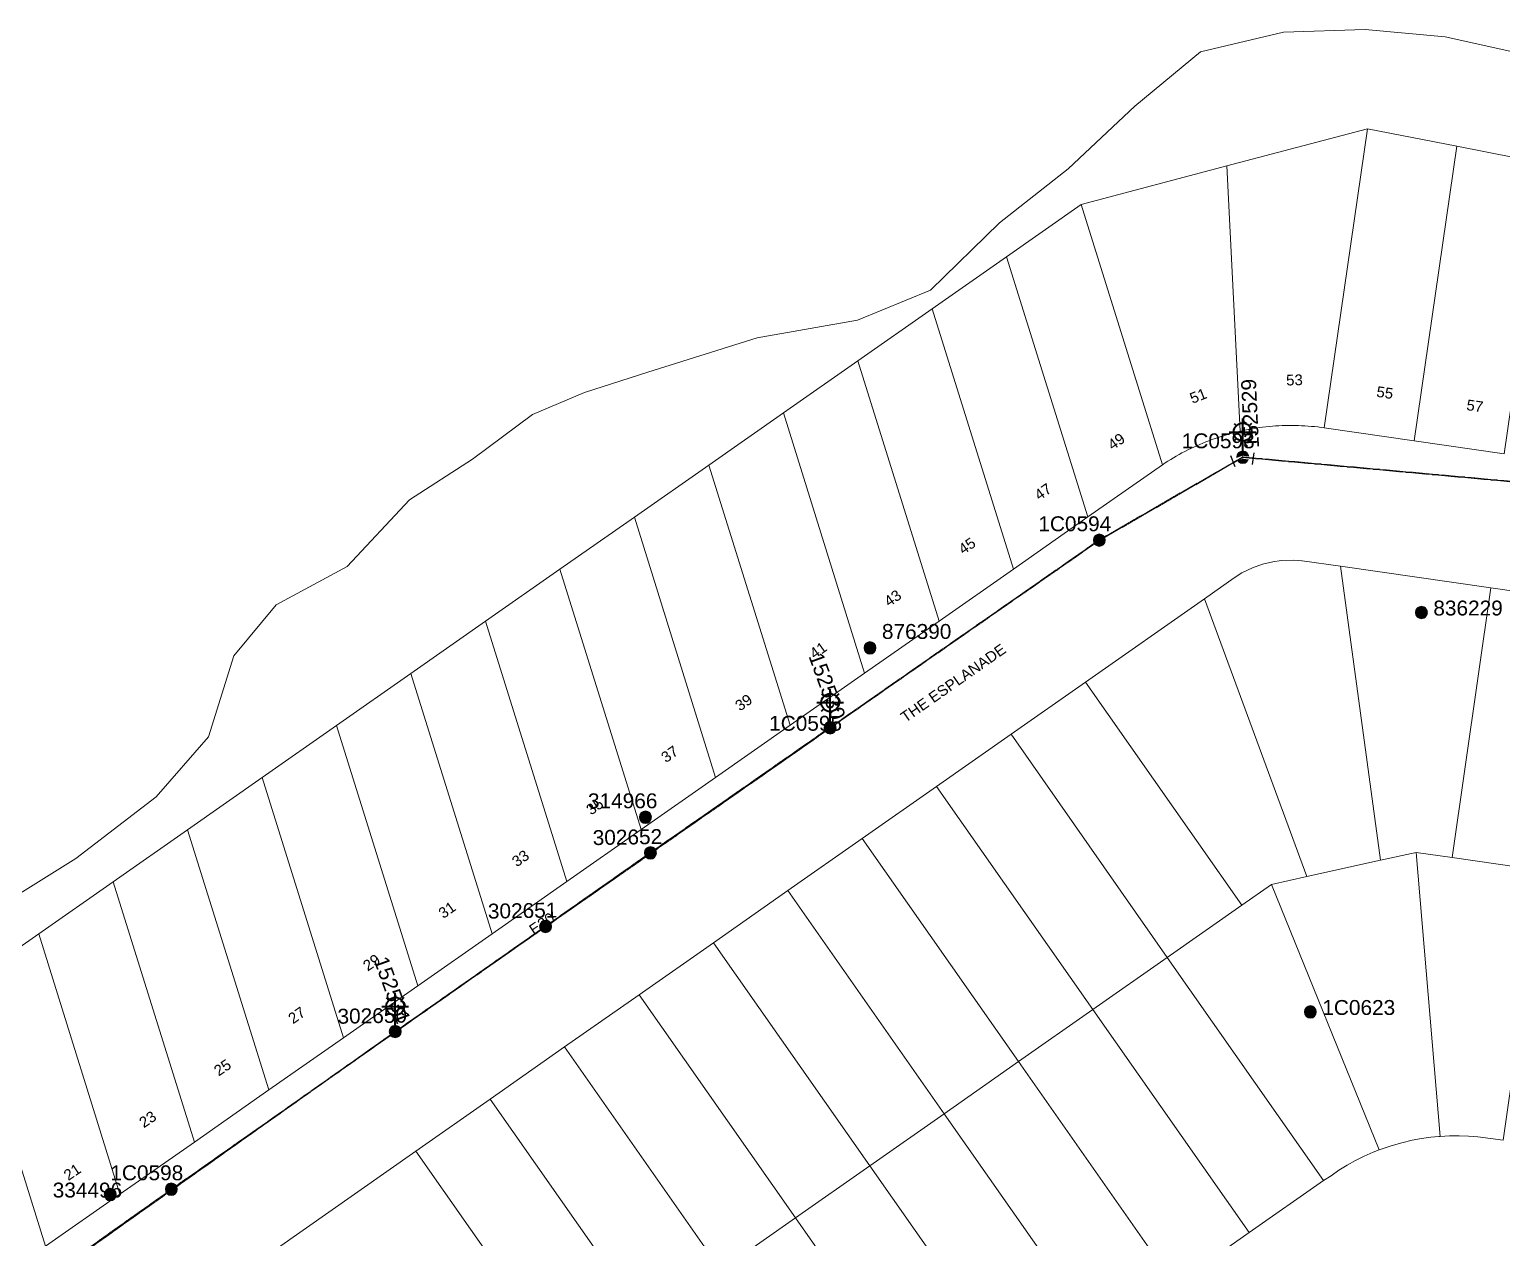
# Model space of a CAD drawing. Header units: metres. Extents: x 299834 to 302538, y 6172833 to 6174390.
# Drawn here: x 300618 to 300865.1, y 6173783.4 to 6173986.2 of the extents above; entities that cross this region are included whole.
import ezdxf
from ezdxf.enums import TextEntityAlignment as Align

# ---------------------------------------------------------------- set-up
doc = ezdxf.new("R2010")
doc.units = ezdxf.units.M
doc.linetypes.add('Cable Exist OH', pattern=[1, 1, 0])
doc.layers.get('0').update_dxf_attribs({"color": 6})
doc.layers.add('Cadastre Land Parcels_SP_EXT', color=9, linetype='Continuous', lineweight=5)
doc.layers.add('Cadastre Roads_SP_EXT', color=9, linetype='Continuous', lineweight=5)
for name, color, linetype in [('Equip_SP_SL_EXT', 7, 'Continuous'), ('Mains_HV_EXT', 7, 'Continuous'), ('Mains_LV_EXT', 7, 'Continuous'), ('Mains_SL_EXT', 7, 'Continuous'), ('SupportsOH_SP_TR_HV_LV_SL_EXT', 7, 'Continuous')]:
    doc.layers.add(name, color=color, linetype=linetype)
doc.styles.add('iecARIAL', font='arial.ttf', dxfattribs={"height": 2})
doc.styles.add('POLE_LABEL', font='arial.ttf')
doc.styles.get("Standard").update_dxf_attribs({"font": 'arial.ttf'})

# ---------------------------------------------------------------- blocks, each defined once
blk = doc.blocks.new('SL_LANTERN_EXT')
at = {"lineweight": 40}
for p, q in [((-1.46, 5.68), (-1.06, 5.28)), ((0, 1.97), (0, 6.47)), ((1.46, 5.68), (1.06, 5.28)), ((-2.25, 4.22), (2.25, 4.22)), ((-1.46, 2.76), (-1.06, 3.16)), ((0, 0), (0, 2.72)), ((1.46, 2.76), (1.06, 3.16))]:
    blk.add_line(p, q, dxfattribs=at)
blk.add_circle((0, 4.22), 1.5, dxfattribs=at)
at = {"style": 'iecARIAL', "flags": 8}
blk.add_attdef('ASSET_NUM', (1.5, 1.5), '', height=2.5, dxfattribs=at)
for tag, p, height, flags in [('OPERATING_VOLTAGE', (0.98, -1.65), 0.2, 9), ('ORIENTATION', (0.98, -1.85), 0.2, 9), ('OWNED_BY', (0.98, -2.05), 0.2, 9), ('STATE', (0.98, -2.25), 0.2, 9), ('CONSTRUCTED_VOLTAGE', (0.98, -0.65), 0.2, 9), ('CONTROL_TYPE', (0.98, -0.85), 0.2, 9), ('LANTERN_PURPOSE', (0.98, -1.05), 0.2, 9), ('LANTERN_TYPE', (0.98, -1.25), 0.2, 9), ('NO_PHASES', (0.98, -1.45), 0.2, 9), ('USAGE', (0.98, -2.45), 0.2, 9), ('CEXIST', (0.98, -2.65), 0.2, 9), ('LNUMBER', (2.18, -3.25), 2.5, 8), ('CNEW', (0.98, -2.85), 0.2, 9), ('CNUMBER', (0.98, -3.05), 0.2, 9), ('CREMOVE', (0.98, -3.25), 0.2, 9), ('CREPLACE', (0.98, -3.45), 0.2, 9), ('LKINGHEIGHT', (0.98, -3.65), 0.2, 9), ('LBRACKET', (0.98, -3.85), 0.2, 9), ('LBRACKETVOCAB', (0.98, -4.05), 0.2, 9), ('LCATEGORY', (0.98, -4.25), 0.2, 9), ('LCHARGE1', (0.98, -4.45), 0.2, 9), ('LCHARGE1PERCENT', (0.98, -4.65), 0.2, 9), ('LCHARGE2', (0.98, -4.85), 0.2, 9), ('LCHARGE2PERCENT', (0.98, -5.05), 0.2, 9), ('LCHARGE3', (0.98, -5.25), 0.2, 9), ('LCHARGE3PERCENT', (0.98, -5.45), 0.2, 9), ('LEXIST', (0.98, -5.65), 0.2, 9), ('LLAMP', (0.98, -5.85), 0.2, 9), ('LLAMPVOCAB', (0.98, -6.05), 0.2, 9), ('LMAST', (0.98, -6.25), 0.2, 9), ('LMASTVOCAB', (0.98, -6.45), 0.2, 9), ('LNEW', (0.98, -6.65), 0.2, 9), ('LANTNUMBER', (0.98, -6.85), 0.2, 9), ('LOUTREACH', (0.98, -7.25), 0.2, 9), ('LOUTREACHVOCAB', (0.98, -7.45), 0.2, 9), ('STREETNAME', (0.98, -9.25), 0.2, 9), ('SUBURB', (0.98, -9.45), 0.2, 1), ('LRATECODE', (0.98, -7.65), 0.2, 9), ('LREMOVE', (0.98, -7.85), 0.2, 9), ('LREPLACE', (0.98, -8.05), 0.2, 9), ('LTYPE', (0.98, -8.25), 0.2, 9), ('LTYPEVOCAB', (0.98, -8.45), 0.2, 9), ('LEGEND', (0.98, -8.65), 0.2, 9), ('LOCATION', (0.98, -8.85), 0.2, 9), ('NOTES', (0.98, -9.05), 0.2, 9)]:
    blk.add_attdef(tag, p, '', height=height, dxfattribs=dict(flags=flags))
blk = doc.blocks.new('POLE_EXT')
blk.add_hatch(color=256).paths.add_polyline_path([(-1, 0, 1), (1, 0, 1)])
blk.add_lwpolyline([(-1, 0, 1), (1, 0, 1)], format="xyb", close=True)
for tag, height, flags, p in [('pNumber', 2.5, 8, (-17.84, 2.07)), ('OWNED_BY', 0.2, 9, (1.35, -0.4)), ('SPECIAL_USE', 0.2, 9, (1.35, -0.8)), ('STATE', 0.2, 9, (1.35, -1)), ('cLV', 0.2, 9, (1.35, -1.4)), ('hDepth', 0.2, 9, (1.35, -1.6)), ('hDia', 0.2, 9, (1.35, -1.8)), ('cHV', 0.2, 9, (1.35, -2)), ('PARENT', 0.2, 9, (1.35, -0.6)), ('USAGE', 0.2, 9, (1.35, -1.2)), ('LBRACKET', 0.2, 9, (1.35, -2.2)), ('LExisting', 0.2, 9, (1.35, -2.4)), ('cLinedev', 0.2, 9, (1.35, -3.4)), ('pExisting', 0.2, 9, (1.35, -3.8)), ('pFooting', 0.2, 9, (1.35, -4.4)), ('pNew', 0.2, 9, (1.35, -4.6)), ('pRelocate', 0.2, 9, (1.35, -5)), ('LANTNUMBER', 0.2, 9, (1.35, -2.6)), ('LOther', 0.2, 9, (1.35, -2.8)), ('LRemove', 0.2, 9, (1.35, -3)), ('LEGEND', 0.2, 9, (1.35, -3.2)), ('LOCATION', 0.2, 9, (1.35, -3.6)), ('PFNUMBER', 0.2, 9, (1.35, -4)), ('NEWPFNUMBER', 0.2, 9, (1.35, -4.2)), ('pRemove', 0.2, 9, (1.35, -5.2)), ('pReplace', 0.2, 9, (1.35, -5.4)), ('pStay', 0.2, 9, (1.35, -5.6)), ('pType', 0.2, 9, (1.35, -5.8)), ('cspan', 0.2, 9, (1.35, -6)), ('STREETNAME', 0.2, 9, (1.35, -6.2)), ('SUBURB', 0.2, 9, (1.35, -6.4)), ('OPERATED_BY', 0.2, 9, (1.36, -7.01)), ('NOTES', 0.2, 9, (1.35, -6.6)), ('MAINTAINED_BY', 0.2, 9, (1.36, -6.81))]:
    blk.add_attdef(tag, text='', height=height, dxfattribs=dict(flags=flags)).set_placement(p, align=Align.MIDDLE_LEFT)
at = {"style": 'POLE_LABEL'}
for tag, height, flags, p in [('ASSET_NUM', 2.5, 8, (2, 2)), ('STRUCTURE_PLANT_NUMBER', 0.2, 9, (1.35, 0.03)), ('STREET_CODE', 0.2, 9, (1.35, -0.2))]:
    blk.add_attdef(tag, text='', height=height, dxfattribs=dict(at, flags=flags)).set_placement(p, align=Align.MIDDLE_LEFT)
at = {"flags": 1}
blk.add_attdef('Z', (1.35, -7.33), '', height=0.2, dxfattribs=at)
blk = doc.blocks.new('End Shackle_EXT')
at = {"flags": 9}
blk.add_attdef('NOTES', text='', height=0.2, dxfattribs=at).set_placement((0, -1.6), align=Align.MIDDLE_LEFT)
blk.add_wipeout([(0, 0.25), (1.81, 0.25), (1.82, -0.25), (0, -0.25)])
blk.add_line((1.81, -1), (1.81, 1))
at = {"flags": 1}
blk.add_attdef('Z', (0, 0), '', height=0.2, dxfattribs=at)
at = {"flags": 9}
for tag, p in [('CONNECTOR_TYPE', (0, 0)), ('CONSTRUCTED_VOLTAGE', (0, -0.2)), ('OPERATING_VOLTAGE', (0, -0.6)), ('ORIENTATION', (0, -0.8)), ('OWNED_BY', (0, -1)), ('STATE', (0, -1.2)), ('NO_PHASES', (0, -0.4)), ('USAGE', (0, -1.4))]:
    blk.add_attdef(tag, text='', height=0.2, dxfattribs=at).set_placement(p, align=Align.MIDDLE_LEFT)

msp = doc.modelspace()

# ---------------------------------------------------------------- linework, layer by layer
at = {"layer": 'Cadastre Land Parcels_SP_EXT', "linetype": 'Continuous'}
for points in [[(300867.35, 6173982.36), (300855.49, 6173985.02), (300842.07, 6173986.25), (300828.38, 6173985.78), (300814.44, 6173982.5), (300803.42, 6173973.38), (300792.24, 6173962.85), (300780.72, 6173953.82), (300769.14, 6173942.49), (300756.94, 6173937.44), (300740.1, 6173934.5), (300721.72, 6173928.74), (300711.08, 6173925.32), (300702.36, 6173921.65), (300692.31, 6173914.15), (300681.74, 6173907.33), (300671.27, 6173896.12), (300659.4, 6173889.69), (300652.27, 6173881.14), (300648.04, 6173867.56), (300639.24, 6173857.48), (300625.75, 6173847.11), (300613.7, 6173839.57)], [(300867.35, 6173982.36), (300855.49, 6173985.02), (300842.07, 6173986.25), (300828.38, 6173985.78), (300814.44, 6173982.5), (300803.42, 6173973.38), (300792.24, 6173962.85), (300780.72, 6173953.82), (300769.14, 6173942.49), (300756.94, 6173937.44), (300740.1, 6173934.5), (300721.72, 6173928.74), (300711.08, 6173925.32), (300702.36, 6173921.65), (300692.31, 6173914.15), (300681.74, 6173907.33), (300671.27, 6173896.12), (300659.4, 6173889.69), (300652.27, 6173881.14), (300648.04, 6173867.56), (300639.24, 6173857.48), (300625.75, 6173847.11), (300613.7, 6173839.57)], [(300607.04, 6173825.74), (300619.53, 6173834.48), (300632.02, 6173843.22), (300644.52, 6173851.96), (300657.02, 6173860.71), (300669.5, 6173869.45), (300681.99, 6173878.18), (300694.49, 6173886.93), (300706.98, 6173895.67), (300719.47, 6173904.4), (300731.97, 6173913.15), (300744.47, 6173921.9), (300756.97, 6173930.64), (300769.45, 6173939.38), (300781.94, 6173948.12), (300794.44, 6173956.86), (300818.91, 6173963.35), (300842.49, 6173969.6), (300857.47, 6173966.65), (300872.45, 6173963.7)], [(300607.04, 6173825.74), (300619.53, 6173834.48), (300632.02, 6173843.22), (300644.52, 6173851.96), (300657.02, 6173860.71), (300669.5, 6173869.45), (300681.99, 6173878.18), (300694.49, 6173886.93), (300706.98, 6173895.67), (300719.47, 6173904.4), (300731.97, 6173913.15), (300744.47, 6173921.9), (300756.97, 6173930.64), (300769.45, 6173939.38), (300781.94, 6173948.12), (300794.44, 6173956.86), (300818.91, 6173963.35), (300842.49, 6173969.6), (300857.47, 6173966.65), (300872.45, 6173963.7)], [(300865.27, 6173799.85), (300861.01, 6173800.42), (300859.42, 6173800.55), (300857.84, 6173800.6), (300856.25, 6173800.59), (300854.66, 6173800.5), (300854.46, 6173800.49), (300853.1, 6173800.35), (300851.55, 6173800.14), (300850, 6173799.85), (300848.22, 6173799.44), (300846.45, 6173798.94), (300844.93, 6173798.43), (300844.47, 6173798.25), (300843.42, 6173797.85), (300841.93, 6173797.2), (300840.48, 6173796.48), (300839.07, 6173795.69), (300837.7, 6173794.83), (300836.37, 6173793.89), (300835.12, 6173793.09), (300822.64, 6173784.35), (300810.16, 6173775.6)], [(300710.7, 6173758.2), (300682.81, 6173798.02), (300682.81, 6173798.02), (300654.15, 6173777.94)]]:
    msp.add_lwpolyline(points, dxfattribs=at)
for points in [[(300842.49, 6173969.6), (300818.91, 6173963.35), (300821.13, 6173918.84), (300821.66, 6173918.96), (300822.2, 6173919.07), (300822.73, 6173919.17), (300823.27, 6173919.26), (300823.81, 6173919.35), (300824.35, 6173919.43), (300824.89, 6173919.5), (300825.43, 6173919.56), (300825.98, 6173919.62), (300826.52, 6173919.67), (300827.07, 6173919.71), (300827.61, 6173919.74), (300828.16, 6173919.77), (300828.7, 6173919.79), (300829.25, 6173919.8), (300829.79, 6173919.8), (300830.34, 6173919.79), (300830.89, 6173919.78), (300831.43, 6173919.76), (300831.98, 6173919.73), (300832.52, 6173919.7), (300833.07, 6173919.65), (300833.61, 6173919.6), (300834.15, 6173919.54), (300834.7, 6173919.48), (300835.24, 6173919.4), (300842.49, 6173969.6)], [(300857.47, 6173966.65), (300842.49, 6173969.6), (300835.24, 6173919.4), (300850.33, 6173917.23), (300857.47, 6173966.65)], [(300872.45, 6173963.7), (300857.47, 6173966.65), (300850.33, 6173917.23), (300865.43, 6173915.05), (300872.45, 6173963.7)], [(300808.53, 6173913.5), (300808.99, 6173913.8), (300809.46, 6173914.09), (300809.93, 6173914.37), (300810.4, 6173914.65), (300810.88, 6173914.92), (300811.36, 6173915.19), (300811.85, 6173915.44), (300812.34, 6173915.69), (300812.83, 6173915.94), (300813.33, 6173916.17), (300813.83, 6173916.4), (300814.34, 6173916.62), (300814.84, 6173916.84), (300815.35, 6173917.04), (300815.86, 6173917.24), (300816.38, 6173917.44), (300816.9, 6173917.62), (300817.42, 6173917.8), (300817.94, 6173917.97), (300818.47, 6173918.14), (300818.99, 6173918.29), (300819.52, 6173918.44), (300820.06, 6173918.58), (300820.59, 6173918.71), (300821.13, 6173918.84), (300818.91, 6173963.35), (300794.44, 6173956.86), (300808.07, 6173913.2), (300808.53, 6173913.5)], [(300808.07, 6173913.2), (300794.44, 6173956.86), (300781.94, 6173948.12), (300795.57, 6173904.45), (300808.07, 6173913.2)], [(300795.57, 6173904.45), (300781.94, 6173948.12), (300769.45, 6173939.38), (300783.08, 6173895.71), (300795.57, 6173904.45)], [(300783.08, 6173895.71), (300769.45, 6173939.38), (300756.97, 6173930.64), (300770.59, 6173886.97), (300783.08, 6173895.71)], [(300770.59, 6173886.97), (300756.97, 6173930.64), (300744.47, 6173921.9), (300758.09, 6173878.23), (300770.59, 6173886.97)], [(300758.09, 6173878.23), (300744.47, 6173921.9), (300731.97, 6173913.15), (300745.59, 6173869.48), (300758.09, 6173878.23)], [(300745.59, 6173869.48), (300731.97, 6173913.15), (300719.47, 6173904.4), (300733.1, 6173860.74), (300745.59, 6173869.48)], [(300733.1, 6173860.74), (300719.47, 6173904.4), (300706.98, 6173895.67), (300720.61, 6173852), (300733.1, 6173860.74)], [(300720.61, 6173852), (300706.98, 6173895.67), (300694.49, 6173886.93), (300708.12, 6173843.26), (300720.61, 6173852)], [(300844.69, 6173846.83), (300837.94, 6173896.16), (300831.55, 6173897.08), (300831.46, 6173897.08), (300830.84, 6173897.15), (300830.14, 6173897.19), (300828.01, 6173897.12), (300826.61, 6173896.93), (300824.88, 6173896.52), (300823.21, 6173895.93), (300821.41, 6173895.09), (300820.11, 6173894.22), (300815.12, 6173890.72), (300832.33, 6173844.1), (300844.69, 6173846.83)], [(300863.19, 6173892.53), (300837.94, 6173896.16), (300844.69, 6173846.83), (300850.64, 6173848.14), (300856.68, 6173847.28), (300863.19, 6173892.53)], [(300878.28, 6173890.36), (300863.19, 6173892.53), (300856.68, 6173847.28), (300871.76, 6173845.11), (300878.28, 6173890.36)], [(300826.38, 6173842.78), (300832.33, 6173844.1), (300815.12, 6173890.72), (300795.15, 6173876.73), (300821.38, 6173839.28), (300826.38, 6173842.78)], [(300708.12, 6173843.26), (300694.49, 6173886.93), (300681.99, 6173878.18), (300695.62, 6173834.51), (300708.12, 6173843.26)], [(300695.62, 6173834.51), (300681.99, 6173878.18), (300669.5, 6173869.45), (300683.13, 6173825.78), (300695.62, 6173834.51)], [(300821.38, 6173839.28), (300795.15, 6173876.73), (300782.67, 6173867.98), (300808.9, 6173830.54), (300821.38, 6173839.28)], [(300683.13, 6173825.78), (300669.5, 6173869.45), (300657.02, 6173860.71), (300670.65, 6173817.04), (300683.13, 6173825.78)], [(300808.9, 6173830.54), (300782.67, 6173867.98), (300770.19, 6173859.24), (300796.42, 6173821.79), (300808.9, 6173830.54)], [(300670.65, 6173817.04), (300657.02, 6173860.71), (300644.52, 6173851.96), (300658.15, 6173808.29), (300670.65, 6173817.04)], [(300796.42, 6173821.79), (300770.19, 6173859.24), (300757.7, 6173850.49), (300783.94, 6173813.05), (300796.42, 6173821.79)], [(300658.15, 6173808.29), (300644.52, 6173851.96), (300632.02, 6173843.22), (300645.65, 6173799.55), (300658.15, 6173808.29)], [(300783.94, 6173813.05), (300757.7, 6173850.49), (300745.22, 6173841.75), (300771.45, 6173804.3), (300783.94, 6173813.05)], [(300844.93, 6173798.43), (300846.45, 6173798.94), (300848.22, 6173799.44), (300850, 6173799.85), (300851.55, 6173800.14), (300853.1, 6173800.35), (300854.46, 6173800.49), (300854.66, 6173800.5), (300850.64, 6173848.14), (300844.69, 6173846.83), (300832.33, 6173844.1), (300826.38, 6173842.78), (300844.47, 6173798.25), (300844.93, 6173798.43)], [(300871.76, 6173845.11), (300856.68, 6173847.28), (300850.64, 6173848.14), (300854.66, 6173800.5), (300856.25, 6173800.59), (300857.84, 6173800.6), (300859.42, 6173800.55), (300861.01, 6173800.42), (300865.27, 6173799.85), (300871.76, 6173845.11)], [(300645.65, 6173799.55), (300632.02, 6173843.22), (300619.53, 6173834.48), (300633.16, 6173790.81), (300645.65, 6173799.55)], [(300771.45, 6173804.3), (300745.22, 6173841.75), (300732.74, 6173833), (300758.97, 6173795.56), (300771.45, 6173804.3)], [(300836.37, 6173793.89), (300837.7, 6173794.83), (300839.07, 6173795.69), (300840.48, 6173796.48), (300841.93, 6173797.2), (300843.42, 6173797.85), (300844.47, 6173798.25), (300826.38, 6173842.78), (300821.38, 6173839.28), (300808.9, 6173830.54), (300835.12, 6173793.09), (300836.37, 6173793.89)], [(300633.16, 6173790.81), (300619.53, 6173834.48), (300607.04, 6173825.74), (300620.67, 6173782.07), (300633.16, 6173790.81)], [(300758.97, 6173795.56), (300732.74, 6173833), (300720.26, 6173824.26), (300746.49, 6173786.81), (300758.97, 6173795.56)], [(300835.12, 6173793.09), (300808.9, 6173830.54), (300796.42, 6173821.79), (300822.64, 6173784.35), (300835.12, 6173793.09)], [(300620.67, 6173782.07), (300607.04, 6173825.74), (300594.56, 6173817.01), (300608.19, 6173773.33), (300620.67, 6173782.07)], [(300746.49, 6173786.81), (300720.26, 6173824.26), (300707.77, 6173815.51), (300734, 6173778.07), (300746.49, 6173786.81)], [(300822.64, 6173784.35), (300796.42, 6173821.79), (300783.94, 6173813.05), (300810.16, 6173775.6), (300822.64, 6173784.35)], [(300734, 6173778.07), (300707.77, 6173815.51), (300695.29, 6173806.77), (300721.52, 6173769.32), (300734, 6173778.07)], [(300810.16, 6173775.6), (300783.94, 6173813.05), (300771.45, 6173804.3), (300797.67, 6173766.86), (300810.16, 6173775.6)], [(300721.52, 6173769.32), (300695.29, 6173806.77), (300682.81, 6173798.02), (300710.7, 6173758.2), (300730.89, 6173755.94), (300721.52, 6173769.32)], [(300797.67, 6173766.86), (300771.45, 6173804.3), (300758.97, 6173795.56), (300785.19, 6173758.11), (300797.67, 6173766.86)], [(300785.19, 6173758.11), (300758.97, 6173795.56), (300746.49, 6173786.81), (300771.27, 6173751.42), (300775.04, 6173751), (300785.19, 6173758.11)], [(300746.49, 6173786.81), (300734, 6173778.07), (300721.52, 6173769.32), (300730.89, 6173755.94), (300771.27, 6173751.42), (300746.49, 6173786.81)]]:
    msp.add_lwpolyline(points, close=True, dxfattribs=at)
at = {"layer": 'Cadastre Roads_SP_EXT', "linetype": 'Continuous'}
for points in [[(300865.43, 6173915.05), (300850.33, 6173917.23), (300835.24, 6173919.4), (300834.7, 6173919.48), (300834.15, 6173919.54), (300833.61, 6173919.6), (300833.07, 6173919.65), (300832.52, 6173919.7), (300831.98, 6173919.73), (300831.43, 6173919.76), (300830.89, 6173919.78), (300830.34, 6173919.79), (300829.79, 6173919.8), (300829.25, 6173919.8), (300828.7, 6173919.79), (300828.16, 6173919.77), (300827.61, 6173919.74), (300827.07, 6173919.71), (300826.52, 6173919.67), (300825.98, 6173919.62), (300825.43, 6173919.56), (300824.89, 6173919.5), (300824.35, 6173919.43), (300823.81, 6173919.35), (300823.27, 6173919.26), (300822.73, 6173919.17), (300822.2, 6173919.07), (300821.66, 6173918.96), (300821.13, 6173918.84), (300820.59, 6173918.71), (300820.06, 6173918.58), (300819.52, 6173918.44), (300818.99, 6173918.29), (300818.47, 6173918.14), (300817.94, 6173917.97), (300817.42, 6173917.8), (300816.9, 6173917.62), (300816.38, 6173917.44), (300815.86, 6173917.24), (300815.35, 6173917.04), (300814.84, 6173916.84), (300814.34, 6173916.62), (300813.83, 6173916.4), (300813.33, 6173916.17), (300812.83, 6173915.94), (300812.34, 6173915.69), (300811.85, 6173915.44), (300811.36, 6173915.19), (300810.88, 6173914.92), (300810.4, 6173914.65), (300809.93, 6173914.37), (300809.46, 6173914.09), (300808.99, 6173913.8), (300808.53, 6173913.5), (300808.07, 6173913.2), (300795.57, 6173904.45), (300783.08, 6173895.71), (300770.59, 6173886.97), (300758.09, 6173878.23), (300745.59, 6173869.48), (300733.1, 6173860.74), (300720.61, 6173852), (300708.12, 6173843.26), (300695.62, 6173834.51), (300683.13, 6173825.78), (300670.65, 6173817.04), (300658.15, 6173808.29), (300645.65, 6173799.55), (300633.16, 6173790.81), (300620.67, 6173782.07)], [(300654.15, 6173777.94), (300682.81, 6173798.02), (300695.29, 6173806.77), (300707.77, 6173815.51), (300720.26, 6173824.26), (300732.74, 6173833), (300745.22, 6173841.75), (300757.7, 6173850.49), (300770.19, 6173859.24), (300782.67, 6173867.98), (300795.15, 6173876.73), (300815.12, 6173890.72), (300820.11, 6173894.22), (300821.41, 6173895.09), (300823.21, 6173895.93), (300824.88, 6173896.52), (300826.61, 6173896.93), (300828.01, 6173897.12), (300830.14, 6173897.19), (300830.84, 6173897.15), (300831.46, 6173897.08), (300831.55, 6173897.08), (300837.94, 6173896.16), (300863.19, 6173892.53), (300878.28, 6173890.36)]]:
    msp.add_lwpolyline(points, dxfattribs=at)
at = {"layer": 'Mains_LV_EXT', "linetype": 'Cable Exist OH'}
for points in [[(300752.32, 6173869.07), (300797.49, 6173900.55)], [(300722.17, 6173848.08), (300752.32, 6173869.07)], [(300704.58, 6173835.74), (300722.17, 6173848.08)], [(300679.51, 6173818.14), (300704.58, 6173835.74)], [(300641.79, 6173791.64), (300679.51, 6173818.14)], [(300604.95, 6173765.45), (300641.79, 6173791.64)]]:
    msp.add_lwpolyline(points, dxfattribs=at)
at = {"layer": 'Mains_SL_EXT', "linetype": 'Cable Exist OH'}
for points in [[(300679.35, 6173818.1), (300747.69, 6173865.8), (300752.32, 6173869.07)], [(300605.05, 6173765.45), (300679.35, 6173818.1)]]:
    msp.add_lwpolyline(points, dxfattribs=at)

# ---------------------------------------------------------------- block references
at = {"layer": 'Equip_SP_SL_EXT'}
ref = msp.add_blockref('SL_LANTERN_EXT', (300821.55, 6173914.47), dxfattribs=at)
ref.add_attrib('ASSET_NUM', '152529', dxfattribs={"layer": '0', "height": 2.5, "rotation": 92.6943, "style": 'iecARIAL'}).set_placement((300823.05, 6173915.97), align=Align.MIDDLE_LEFT)
ref = msp.add_blockref('SL_LANTERN_EXT', (300752.32, 6173869.07), dxfattribs=at)
ref.add_attrib('ASSET_NUM', '152530', dxfattribs={"layer": '0', "height": 2.5, "rotation": 289.9718, "style": 'iecARIAL'}).set_placement((300753.82, 6173870.57), align=Align.MIDDLE_RIGHT)
ref = msp.add_blockref('SL_LANTERN_EXT', (300679.35, 6173818.1), dxfattribs=at)
ref.add_attrib('ASSET_NUM', '152531', dxfattribs={"layer": '0', "height": 2.5, "rotation": 289.9718, "style": 'iecARIAL'}).set_placement((300680.85, 6173819.6), align=Align.MIDDLE_RIGHT)
at = {"layer": 'SupportsOH_SP_TR_HV_LV_SL_EXT'}
ref = msp.add_blockref('POLE_EXT', (300821.55, 6173914.47), dxfattribs=at)
ref.add_attrib('ASSET_NUM', '1C0593', dxfattribs={"layer": '0', "height": 2.5, "style": 'POLE_LABEL'}).set_placement((300823.55, 6173915.22), align=Align.BOTTOM_RIGHT)
ref = msp.add_blockref('POLE_EXT', (300797.49, 6173900.55), dxfattribs=at)
ref.add_attrib('ASSET_NUM', '1C0594', dxfattribs={"layer": '0', "height": 2.5, "style": 'POLE_LABEL'}).set_placement((300799.49, 6173901.3), align=Align.BOTTOM_RIGHT)
ref = msp.add_blockref('POLE_EXT', (300851.53, 6173888.41), dxfattribs=at)
ref.add_attrib('ASSET_NUM', '836229', dxfattribs={"layer": '0', "height": 2.5, "style": 'POLE_LABEL'}).set_placement((300853.53, 6173889.16), align=Align.MIDDLE_LEFT)
ref = msp.add_blockref('POLE_EXT', (300759.01, 6173882.48), dxfattribs=at)
ref.add_attrib('ASSET_NUM', '876390', dxfattribs={"layer": '0', "height": 2.5, "style": 'POLE_LABEL'}).set_placement((300761.01, 6173883.23), align=Align.BOTTOM_LEFT)
ref = msp.add_blockref('POLE_EXT', (300752.32, 6173869.07), dxfattribs=at)
ref.add_attrib('ASSET_NUM', '1C0595', dxfattribs={"layer": '0', "height": 2.5, "style": 'POLE_LABEL'}).set_placement((300754.32, 6173869.82), align=Align.MIDDLE_RIGHT)
ref = msp.add_blockref('POLE_EXT', (300721.34, 6173854.06), dxfattribs=at)
ref.add_attrib('ASSET_NUM', '314966', dxfattribs={"layer": '0', "height": 2.5, "style": 'POLE_LABEL'}).set_placement((300723.34, 6173854.81), align=Align.BOTTOM_RIGHT)
ref = msp.add_blockref('POLE_EXT', (300722.17, 6173848.08), dxfattribs=at)
ref.add_attrib('ASSET_NUM', '302652', dxfattribs={"layer": '0', "height": 2.5, "rotation": 1, "style": 'POLE_LABEL'}).set_placement((300724.17, 6173848.83), align=Align.BOTTOM_RIGHT)
ref = msp.add_blockref('POLE_EXT', (300704.58, 6173835.74), dxfattribs=at)
ref.add_attrib('ASSET_NUM', '302651', dxfattribs={"layer": '0', "height": 2.5, "rotation": 1, "style": 'POLE_LABEL'}).set_placement((300706.58, 6173836.49), align=Align.BOTTOM_RIGHT)
ref = msp.add_blockref('POLE_EXT', (300832.9, 6173821.38), dxfattribs=at)
ref.add_attrib('ASSET_NUM', '1C0623', dxfattribs={"layer": '0', "height": 2.5, "style": 'POLE_LABEL'}).set_placement((300834.9, 6173822.13), align=Align.MIDDLE_LEFT)
ref = msp.add_blockref('POLE_EXT', (300679.35, 6173818.1), dxfattribs=at)
ref.add_attrib('ASSET_NUM', '302650', dxfattribs={"layer": '0', "height": 2.5, "rotation": 1, "style": 'POLE_LABEL'}).set_placement((300681.35, 6173818.85), align=Align.BOTTOM_RIGHT)
ref = msp.add_blockref('POLE_EXT', (300641.78, 6173791.64), dxfattribs=at)
ref.add_attrib('ASSET_NUM', '1C0598', dxfattribs={"layer": '0', "height": 2.5, "style": 'POLE_LABEL'}).set_placement((300643.78, 6173792.39), align=Align.BOTTOM_RIGHT)
ref = msp.add_blockref('POLE_EXT', (300631.53, 6173790.74), dxfattribs=at)
ref.add_attrib('ASSET_NUM', '334496', dxfattribs={"layer": '0', "height": 2.5, "style": 'POLE_LABEL'}).set_placement((300633.53, 6173791.49), align=Align.MIDDLE_RIGHT)

# ---------------------------------------------------------------- texts
at = {"layer": 'Cadastre Land Parcels_SP_EXT'}
for s, rotation, p in [('53', 1.5539, (300828.86, 6173926.5)), ('51', 21.4652, (300813.11, 6173923.42)), ('55', 351.94, (300843.9, 6173924.62)), ('57', 352.05, (300859, 6173922.39)), ('49', 35.123, (300799.71, 6173915.57)), ('47', 34.9886, (300787.41, 6173907.14)), ('45', 35.0784, (300774.66, 6173898.05)), ('43', 34.9926, (300762.19, 6173889.29)), ('41', 35.0732, (300749.69, 6173880.54)), ('39', 34.9646, (300737.18, 6173871.78)), ('37', 35.0024, (300724.77, 6173863.11)), ('35', 34.9319, (300712.2, 6173854.32)), ('33', 34.9628, (300699.73, 6173845.62)), ('31', 35.0624, (300687.41, 6173836.96)), ('29', 35.1027, (300674.75, 6173828.14)), ('27', 35.0332, (300662.2, 6173819.29)), ('25', 34.0646, (300649.71, 6173810.53)), ('23', 34.0643, (300637.16, 6173801.84)), ('21', 34.0645, (300624.5, 6173793))]:
    msp.add_text(s, height=1.8, rotation=rotation, dxfattribs=at).set_placement(p)
at = {"layer": 'Cadastre Roads_SP_EXT'}
msp.add_text('THE ESPLANADE', height=1.8, rotation=35.0401, dxfattribs=at).set_placement((300764.97, 6173869.86))
at = {"layer": 'Mains_LV_EXT'}
msp.add_text('E30', height=1.8, rotation=33.8689, dxfattribs=at).set_placement((300702.59, 6173834.21))

# ---------------------------------------------------------------- next in the draw order: block references
at = {"layer": 'Mains_LV_EXT', "rotation": 200.3281102502673}
msp.add_blockref('End Shackle_EXT', (300821.55, 6173914.47), dxfattribs=at)

# ---------------------------------------------------------------- next in the draw order: block references
at = {"layer": 'Mains_LV_EXT', "rotation": 352.3315582523049}
msp.add_blockref('End Shackle_EXT', (300821.55, 6173914.47), dxfattribs=at)

# ---------------------------------------------------------------- next in the draw order: linework, layer by layer
at = {"layer": 'Mains_HV_EXT', "linetype": 'Cable Exist OH'}
msp.add_lwpolyline([(300903.15, 6173905.35), (300868.65, 6173910.2), (300821.55, 6173914.47), (300797.49, 6173900.55), (300722.21, 6173848.11), (300704.58, 6173835.74), (300679.51, 6173818.14), (300604.94, 6173765.46)], dxfattribs=at)
at = {"layer": 'Mains_LV_EXT', "linetype": 'Cable Exist OH'}
for points in [[(300797.49, 6173900.55), (300821.55, 6173914.47)], [(300868.65, 6173910.2), (300821.55, 6173914.47)]]:
    msp.add_lwpolyline(points, dxfattribs=at)
at = {"layer": 'Mains_SL_EXT', "linetype": 'Cable Exist OH'}
for points in [[(300752.32, 6173869.07), (300797.49, 6173900.55), (300821.55, 6173914.47)], [(300821.55, 6173914.47), (300868.65, 6173910.2), (300903.15, 6173905.35)]]:
    msp.add_lwpolyline(points, dxfattribs=at)

doc.saveas('drawing.dxf')
